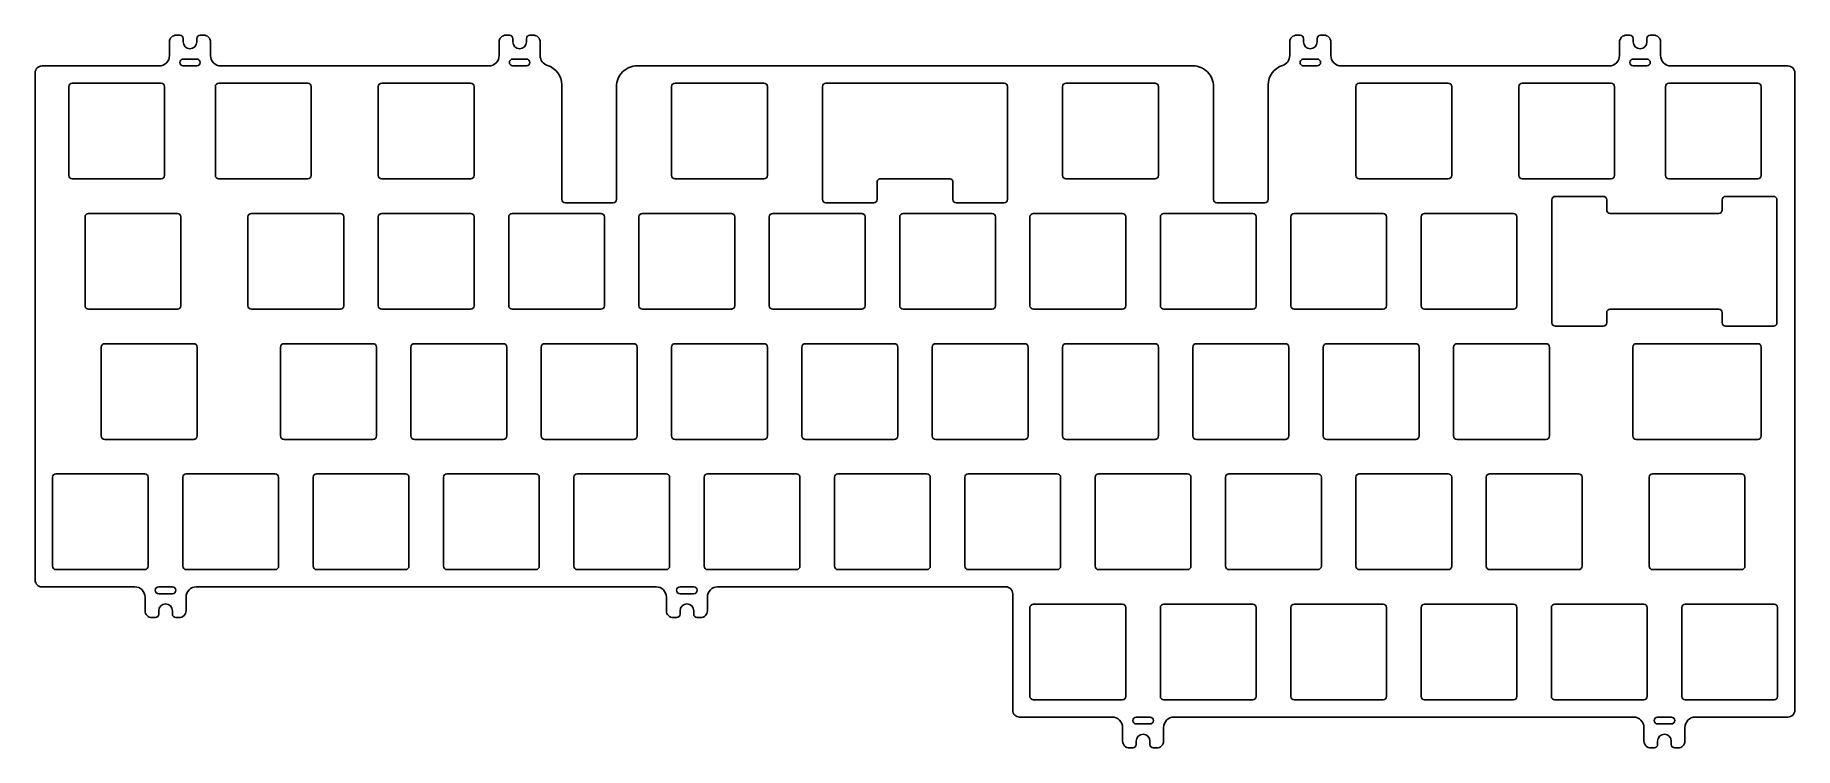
# Model space of a CAD drawing. Header units: millimetres. Extents: x -257 to 0, y -4 to 100.
import ezdxf

# ---------------------------------------------------------------- set-up
doc = ezdxf.new("R2010")
doc.units = ezdxf.units.MM
doc.layers.get('0').update_dxf_attribs({"linetype": 'CONTINUOUS'})

msp = doc.modelspace()

# ---------------------------------------------------------------- linework, layer by layer
for points in [[(-23.62, 99.24, 0.414214), (-24.12, 99.74), (-24.62, 99.74, 0.414214), (-25.62, 98.75), (-25.62, 96.75, -0.414214), (-27.12, 95.25), (-66.31, 95.25, -0.414214), (-67.81, 96.75), (-67.81, 98.75, 0.414214), (-68.81, 99.74), (-69.31, 99.74, 0.414214), (-69.81, 99.24), (-69.81, 98.75, -1), (-71.81, 98.75), (-71.81, 99.24, 0.414214), (-72.31, 99.74), (-72.81, 99.74, 0.414214), (-73.81, 98.75), (-73.81, 96.75, -0.327941), (-74.86, 95.32, 0.327941), (-76.96, 92.46), (-76.96, 75.72, -0.414214), (-77.46, 75.22), (-84.46, 75.22, -0.414214), (-84.96, 75.72), (-84.96, 92.25, 0.414214), (-87.96, 95.25), (-169.21, 95.25, 0.414214), (-172.21, 92.25), (-172.21, 75.72, -0.414214), (-172.71, 75.22), (-179.71, 75.22, -0.414214), (-180.21, 75.72), (-180.21, 92.46, 0.327941), (-182.32, 95.32, -0.327941), (-183.37, 96.75), (-183.37, 98.75, 0.414214), (-184.37, 99.74), (-184.87, 99.74, 0.414214), (-185.37, 99.24), (-185.37, 98.75, -1), (-187.37, 98.75), (-187.37, 99.24, 0.414214), (-187.87, 99.74), (-188.37, 99.74, 0.414214), (-189.37, 98.75), (-189.37, 96.75, -0.414214), (-190.87, 95.25), (-230.05, 95.25, -0.414214), (-231.55, 96.75), (-231.55, 98.75, 0.414214), (-232.55, 99.74), (-233.05, 99.74, 0.414214), (-233.55, 99.24), (-233.55, 98.75, -1), (-235.55, 98.75), (-235.55, 99.24, 0.414214), (-236.05, 99.74), (-236.55, 99.74, 0.414214), (-237.55, 98.75), (-237.55, 96.75, -0.414214), (-239.05, 95.25), (-256.18, 95.25, 0.414214), (-257.18, 94.25), (-257.18, 20.05, 0.414214), (-256.18, 19.05), (-242.62, 19.05, -0.414214), (-241.12, 17.55), (-241.12, 15.56, 0.414214), (-240.12, 14.56), (-239.63, 14.56, 0.414214), (-239.12, 15.06), (-239.12, 15.56, -1), (-237.13, 15.56), (-237.13, 15.06, 0.414214), (-236.62, 14.56), (-236.13, 14.56, 0.414214), (-235.13, 15.56), (-235.13, 17.55, -0.414214), (-233.63, 19.05), (-166.42, 19.05, -0.414214), (-164.93, 17.55), (-164.93, 15.56, 0.414214), (-163.92, 14.56), (-163.43, 14.56, 0.414214), (-162.93, 15.06), (-162.93, 15.56, -1), (-160.93, 15.56), (-160.93, 15.06, 0.414214), (-160.43, 14.56), (-159.93, 14.56, 0.414214), (-158.93, 15.56), (-158.93, 17.55, -0.414214), (-157.43, 19.05), (-115.3, 19.05, -0.414214), (-114.3, 18.05), (-114.3, 1, 0.414214), (-113.3, 0), (-99.75, 0, -0.414214), (-98.25, -1.5), (-98.25, -3.5, 0.414214), (-97.25, -4.5), (-96.75, -4.5, 0.414214), (-96.25, -4), (-96.25, -3.5, -1), (-94.25, -3.5), (-94.25, -4, 0.414214), (-93.75, -4.5), (-93.25, -4.5, 0.414214), (-92.25, -3.5), (-92.25, -1.5, -0.414214), (-90.75, 0), (-23.55, 0, -0.414214), (-22.05, -1.5), (-22.05, -3.5, 0.414214), (-21.05, -4.5), (-20.55, -4.5, 0.414214), (-20.05, -4), (-20.05, -3.5, -1), (-18.05, -3.5), (-18.05, -4, 0.414214), (-17.55, -4.5), (-17.05, -4.5, 0.414214), (-16.05, -3.5), (-16.05, -1.5, -0.414214), (-14.55, 0), (-1, 0, 0.414214), (0, 1), (0, 94.25, 0.414214), (-1, 95.25), (-18.12, 95.25, -0.414214), (-19.62, 96.75), (-19.62, 98.75, 0.414214), (-20.62, 99.74), (-21.12, 99.74, 0.414214), (-21.62, 99.24), (-21.62, 98.75, -1), (-23.62, 98.75)], [(-233.55, 95.25), (-235.55, 95.25, -1), (-235.55, 96.25), (-233.55, 96.25, -1)], [(-185.37, 95.25), (-187.37, 95.25, -1), (-187.37, 96.25), (-185.37, 96.25, -1)], [(-69.8, 95.25), (-71.8, 95.25, -1), (-71.81, 96.25), (-69.81, 96.25, -1)], [(-21.62, 95.25), (-23.62, 95.25, -1), (-23.62, 96.25), (-21.62, 96.25, -1)], [(-252.27, 79.22), (-252.27, 92.22, -0.414214), (-251.77, 92.72), (-238.77, 92.72, -0.414214), (-238.27, 92.22), (-238.27, 79.22, -0.414214), (-238.77, 78.72), (-251.77, 78.72, -0.414214)], [(-230.84, 79.22), (-230.84, 92.22, -0.414214), (-230.34, 92.72), (-217.34, 92.72, -0.414214), (-216.84, 92.22), (-216.84, 79.22, -0.414214), (-217.34, 78.72), (-230.34, 78.72, -0.414214)], [(-207.03, 79.22), (-207.03, 92.22, -0.414214), (-206.53, 92.72), (-193.53, 92.72, -0.414214), (-193.03, 92.22), (-193.03, 79.22, -0.414214), (-193.53, 78.72), (-206.53, 78.72, -0.414214)], [(-150.16, 92.22), (-150.16, 79.22, -0.414214), (-150.66, 78.72), (-163.66, 78.72, -0.414214), (-164.16, 79.22), (-164.16, 92.22, -0.414214), (-163.66, 92.72), (-150.66, 92.72, -0.414214)], [(-123.06, 75.72), (-123.06, 78.32, 0.414214), (-123.46, 78.72), (-133.71, 78.72, 0.414214), (-134.11, 78.32), (-134.11, 75.72, -0.414214), (-134.61, 75.22), (-141.61, 75.22, -0.414214), (-142.11, 75.72), (-142.11, 92.22, -0.414214), (-141.61, 92.72), (-115.56, 92.72, -0.414214), (-115.06, 92.22), (-115.06, 75.72, -0.414214), (-115.56, 75.22), (-122.56, 75.22, -0.414214)], [(-93.01, 92.22), (-93.01, 79.22, -0.414214), (-93.51, 78.72), (-106.51, 78.72, -0.414214), (-107.01, 79.22), (-107.01, 92.22, -0.414214), (-106.51, 92.72), (-93.51, 92.72, -0.414214)], [(-50.65, 78.72, 0.414214), (-50.15, 79.22), (-50.15, 92.22, 0.414214), (-50.65, 92.72), (-63.65, 92.72, 0.414214), (-64.15, 92.22), (-64.15, 79.22, 0.414214), (-63.65, 78.72)], [(-26.84, 78.72, 0.414214), (-26.34, 79.22), (-26.34, 92.22, 0.414214), (-26.84, 92.72), (-39.84, 92.72, 0.414214), (-40.34, 92.22), (-40.34, 79.22, 0.414214), (-39.84, 78.72)], [(-5.41, 78.72, 0.414214), (-4.91, 79.22), (-4.91, 92.22, 0.414214), (-5.41, 92.72), (-18.41, 92.72, 0.414214), (-18.91, 92.22), (-18.91, 79.22, 0.414214), (-18.41, 78.72)], [(-2.61, 75.67), (-2.61, 57.67, -0.414214), (-3.11, 57.17), (-10.11, 57.17, -0.414214), (-10.61, 57.67), (-10.61, 59.18, 0.414214), (-11.11, 59.67), (-26.99, 59.67, 0.414214), (-27.49, 59.18), (-27.49, 57.67, -0.414214), (-27.99, 57.17), (-34.99, 57.17, -0.414214), (-35.49, 57.67), (-35.49, 75.67, -0.414214), (-34.99, 76.17), (-27.99, 76.17, -0.414214), (-27.49, 75.67), (-27.49, 74.17, 0.414214), (-26.99, 73.67), (-11.11, 73.67, 0.414214), (-10.61, 74.17), (-10.61, 75.67, -0.414214), (-10.11, 76.17), (-3.11, 76.17, -0.414214)], [(-236.39, 59.67, 0.414214), (-235.89, 60.17), (-235.89, 73.17, 0.414214), (-236.39, 73.67), (-249.39, 73.67, 0.414214), (-249.89, 73.17), (-249.89, 60.17, 0.414214), (-249.39, 59.67)], [(-212.57, 59.67, 0.414214), (-212.07, 60.17), (-212.07, 73.17, 0.414214), (-212.57, 73.67), (-225.58, 73.67, 0.414214), (-226.08, 73.17), (-226.08, 60.17, 0.414214), (-225.58, 59.67)], [(-193.53, 59.67, 0.414214), (-193.03, 60.17), (-193.03, 73.17, 0.414214), (-193.53, 73.67), (-206.53, 73.67, 0.414214), (-207.03, 73.17), (-207.03, 60.17, 0.414214), (-206.53, 59.67)], [(-174.48, 59.67, 0.414214), (-173.98, 60.17), (-173.98, 73.17, 0.414214), (-174.48, 73.67), (-187.47, 73.67, 0.414214), (-187.97, 73.17), (-187.97, 60.17, 0.414214), (-187.47, 59.67)], [(-155.43, 59.67, 0.414214), (-154.93, 60.17), (-154.93, 73.17, 0.414214), (-155.43, 73.67), (-168.43, 73.67, 0.414214), (-168.93, 73.17), (-168.93, 60.17, 0.414214), (-168.43, 59.67)], [(-136.38, 59.67, 0.414214), (-135.88, 60.17), (-135.88, 73.17, 0.414214), (-136.38, 73.67), (-149.38, 73.67, 0.414214), (-149.88, 73.17), (-149.88, 60.17, 0.414214), (-149.38, 59.67)], [(-117.33, 59.67, 0.414214), (-116.83, 60.17), (-116.83, 73.17, 0.414214), (-117.33, 73.67), (-130.32, 73.67, 0.414214), (-130.82, 73.17), (-130.82, 60.17, 0.414214), (-130.32, 59.67)], [(-98.28, 59.67, 0.414214), (-97.78, 60.17), (-97.78, 73.17, 0.414214), (-98.28, 73.67), (-111.28, 73.67, 0.414214), (-111.78, 73.17), (-111.78, 60.17, 0.414214), (-111.28, 59.67)], [(-79.22, 59.67, 0.414214), (-78.72, 60.17), (-78.72, 73.17, 0.414214), (-79.22, 73.67), (-92.22, 73.67, 0.414214), (-92.73, 73.17), (-92.73, 60.17, 0.414214), (-92.22, 59.67)], [(-60.17, 59.67, 0.414214), (-59.68, 60.17), (-59.68, 73.17, 0.414214), (-60.17, 73.67), (-73.17, 73.67, 0.414214), (-73.67, 73.17), (-73.67, 60.17, 0.414214), (-73.17, 59.67)], [(-40.62, 73.17), (-40.62, 60.17, -0.414214), (-41.12, 59.67), (-54.13, 59.67, -0.414214), (-54.62, 60.17), (-54.62, 73.17, -0.414214), (-54.13, 73.67), (-41.12, 73.67, -0.414214)], [(-234.01, 40.62, 0.414214), (-233.51, 41.12), (-233.51, 54.13, 0.414214), (-234.01, 54.62), (-247.01, 54.62, 0.414214), (-247.51, 54.13), (-247.51, 41.12, 0.414214), (-247.01, 40.62)], [(-207.81, 40.62, 0.414214), (-207.31, 41.12), (-207.31, 54.13, 0.414214), (-207.81, 54.62), (-220.81, 54.62, 0.414214), (-221.31, 54.13), (-221.31, 41.12, 0.414214), (-220.81, 40.62)], [(-188.76, 40.62, 0.414214), (-188.26, 41.12), (-188.26, 54.13, 0.414214), (-188.76, 54.62), (-201.76, 54.62, 0.414214), (-202.26, 54.13), (-202.26, 41.12, 0.414214), (-201.76, 40.62)], [(-169.71, 40.62, 0.414214), (-169.21, 41.12), (-169.21, 54.13, 0.414214), (-169.71, 54.62), (-182.71, 54.62, 0.414214), (-183.21, 54.13), (-183.21, 41.12, 0.414214), (-182.71, 40.62)], [(-150.66, 40.62, 0.414214), (-150.16, 41.12), (-150.16, 54.13, 0.414214), (-150.66, 54.62), (-163.66, 54.62, 0.414214), (-164.16, 54.13), (-164.16, 41.12, 0.414214), (-163.66, 40.62)], [(-131.61, 40.62, 0.414214), (-131.11, 41.12), (-131.11, 54.13, 0.414214), (-131.61, 54.62), (-144.61, 54.62, 0.414214), (-145.11, 54.13), (-145.11, 41.12, 0.414214), (-144.61, 40.62)], [(-112.56, 40.62, 0.414214), (-112.06, 41.12), (-112.06, 54.13, 0.414214), (-112.56, 54.62), (-125.56, 54.62, 0.414214), (-126.06, 54.13), (-126.06, 41.12, 0.414214), (-125.56, 40.62)], [(-93.51, 40.62, 0.414214), (-93.01, 41.12), (-93.01, 54.13, 0.414214), (-93.51, 54.62), (-106.51, 54.62, 0.414214), (-107.01, 54.13), (-107.01, 41.12, 0.414214), (-106.51, 40.62)], [(-74.46, 40.62, 0.414214), (-73.96, 41.12), (-73.96, 54.13, 0.414214), (-74.46, 54.62), (-87.46, 54.62, 0.414214), (-87.96, 54.13), (-87.96, 41.12, 0.414214), (-87.46, 40.62)], [(-55.41, 40.62, 0.414214), (-54.91, 41.12), (-54.91, 54.13, 0.414214), (-55.41, 54.62), (-68.41, 54.62, 0.414214), (-68.91, 54.13), (-68.91, 41.12, 0.414214), (-68.41, 40.62)], [(-36.36, 40.62, 0.414214), (-35.86, 41.12), (-35.86, 54.13, 0.414214), (-36.36, 54.62), (-49.36, 54.62, 0.414214), (-49.86, 54.13), (-49.86, 41.12, 0.414214), (-49.36, 40.62)], [(-5.41, 40.62, 0.414214), (-4.91, 41.12), (-4.91, 54.13, 0.414214), (-5.41, 54.62), (-23.17, 54.62, 0.414214), (-23.67, 54.13), (-23.67, 41.12, 0.414214), (-23.17, 40.62)], [(-241.15, 21.57, 0.414214), (-240.65, 22.07), (-240.65, 35.08, 0.414214), (-241.15, 35.57), (-254.15, 35.57, 0.414214), (-254.65, 35.08), (-254.65, 22.07, 0.414214), (-254.15, 21.57)], [(-222.1, 21.57, 0.414214), (-221.6, 22.07), (-221.6, 35.08, 0.414214), (-222.1, 35.57), (-235.1, 35.57, 0.414214), (-235.6, 35.08), (-235.6, 22.07, 0.414214), (-235.1, 21.57)], [(-203.05, 21.57, 0.414214), (-202.55, 22.07), (-202.55, 35.08, 0.414214), (-203.05, 35.57), (-216.05, 35.57, 0.414214), (-216.55, 35.08), (-216.55, 22.07, 0.414214), (-216.05, 21.57)], [(-184, 21.57, 0.414214), (-183.5, 22.07), (-183.5, 35.08, 0.414214), (-184, 35.57), (-197, 35.57, 0.414214), (-197.5, 35.08), (-197.5, 22.07, 0.414214), (-197, 21.57)], [(-164.95, 21.57, 0.414214), (-164.45, 22.07), (-164.45, 35.08, 0.414214), (-164.95, 35.57), (-177.95, 35.57, 0.414214), (-178.45, 35.08), (-178.45, 22.07, 0.414214), (-177.95, 21.57)], [(-145.9, 21.57, 0.414214), (-145.4, 22.07), (-145.4, 35.08, 0.414214), (-145.9, 35.57), (-158.9, 35.57, 0.414214), (-159.4, 35.08), (-159.4, 22.07, 0.414214), (-158.9, 21.57)], [(-126.85, 21.57, 0.414214), (-126.35, 22.07), (-126.35, 35.08, 0.414214), (-126.85, 35.57), (-139.85, 35.57, 0.414214), (-140.35, 35.08), (-140.35, 22.07, 0.414214), (-139.85, 21.57)], [(-107.8, 21.57, 0.414214), (-107.3, 22.07), (-107.3, 35.08, 0.414214), (-107.8, 35.57), (-120.8, 35.57, 0.414214), (-121.3, 35.08), (-121.3, 22.07, 0.414214), (-120.8, 21.57)], [(-88.75, 21.57, 0.414214), (-88.25, 22.07), (-88.25, 35.08, 0.414214), (-88.75, 35.57), (-101.75, 35.57, 0.414214), (-102.25, 35.08), (-102.25, 22.07, 0.414214), (-101.75, 21.57)], [(-69.7, 21.57, 0.414214), (-69.2, 22.07), (-69.2, 35.08, 0.414214), (-69.7, 35.57), (-82.7, 35.57, 0.414214), (-83.2, 35.08), (-83.2, 22.07, 0.414214), (-82.7, 21.57)], [(-50.65, 21.57, 0.414214), (-50.15, 22.07), (-50.15, 35.08, 0.414214), (-50.65, 35.57), (-63.65, 35.57, 0.414214), (-64.15, 35.08), (-64.15, 22.07, 0.414214), (-63.65, 21.57)], [(-31.6, 21.57, 0.414214), (-31.1, 22.07), (-31.1, 35.08, 0.414214), (-31.6, 35.57), (-44.6, 35.57, 0.414214), (-45.1, 35.08), (-45.1, 22.07, 0.414214), (-44.6, 21.57)], [(-7.79, 21.57, 0.414214), (-7.29, 22.07), (-7.29, 35.08, 0.414214), (-7.79, 35.57), (-20.79, 35.57, 0.414214), (-21.29, 35.08), (-21.29, 22.07, 0.414214), (-20.79, 21.57)], [(-237.13, 18.05), (-239.12, 18.05, -1), (-239.12, 19.05), (-237.13, 19.05, -1)], [(-162.93, 19.05), (-160.93, 19.05, -1), (-160.93, 18.05), (-162.93, 18.05, -1)], [(-98.28, 2.52, 0.414214), (-97.78, 3.02), (-97.78, 16.02, 0.414214), (-98.28, 16.52), (-111.28, 16.52, 0.414214), (-111.78, 16.02), (-111.78, 3.02, 0.414214), (-111.28, 2.52)], [(-79.22, 2.52, 0.414214), (-78.72, 3.02), (-78.72, 16.02, 0.414214), (-79.22, 16.52), (-92.22, 16.52, 0.414214), (-92.73, 16.02), (-92.73, 3.02, 0.414214), (-92.22, 2.52)], [(-60.17, 2.52, 0.414214), (-59.68, 3.02), (-59.68, 16.02, 0.414214), (-60.17, 16.52), (-73.17, 16.52, 0.414214), (-73.67, 16.02), (-73.67, 3.02, 0.414214), (-73.17, 2.52)], [(-41.12, 2.52, 0.414214), (-40.62, 3.02), (-40.62, 16.02, 0.414214), (-41.12, 16.52), (-54.13, 16.52, 0.414214), (-54.62, 16.02), (-54.62, 3.02, 0.414214), (-54.13, 2.52)], [(-22.07, 2.52, 0.414214), (-21.58, 3.02), (-21.58, 16.02, 0.414214), (-22.07, 16.52), (-35.08, 16.52, 0.414214), (-35.58, 16.02), (-35.58, 3.02, 0.414214), (-35.08, 2.52)], [(-3.03, 2.52, 0.414214), (-2.52, 3.02), (-2.52, 16.02, 0.414214), (-3.03, 16.52), (-16.02, 16.52, 0.414214), (-16.52, 16.02), (-16.52, 3.02, 0.414214), (-16.02, 2.52)], [(-94.25, -1, 1), (-94.25, 0), (-96.25, 0, 1), (-96.25, -1)], [(-18.05, -1, 1), (-18.05, 0), (-20.05, 0, 1), (-20.05, -1)]]:
    msp.add_lwpolyline(points, format="xyb", close=True)

doc.saveas('drawing.dxf')
